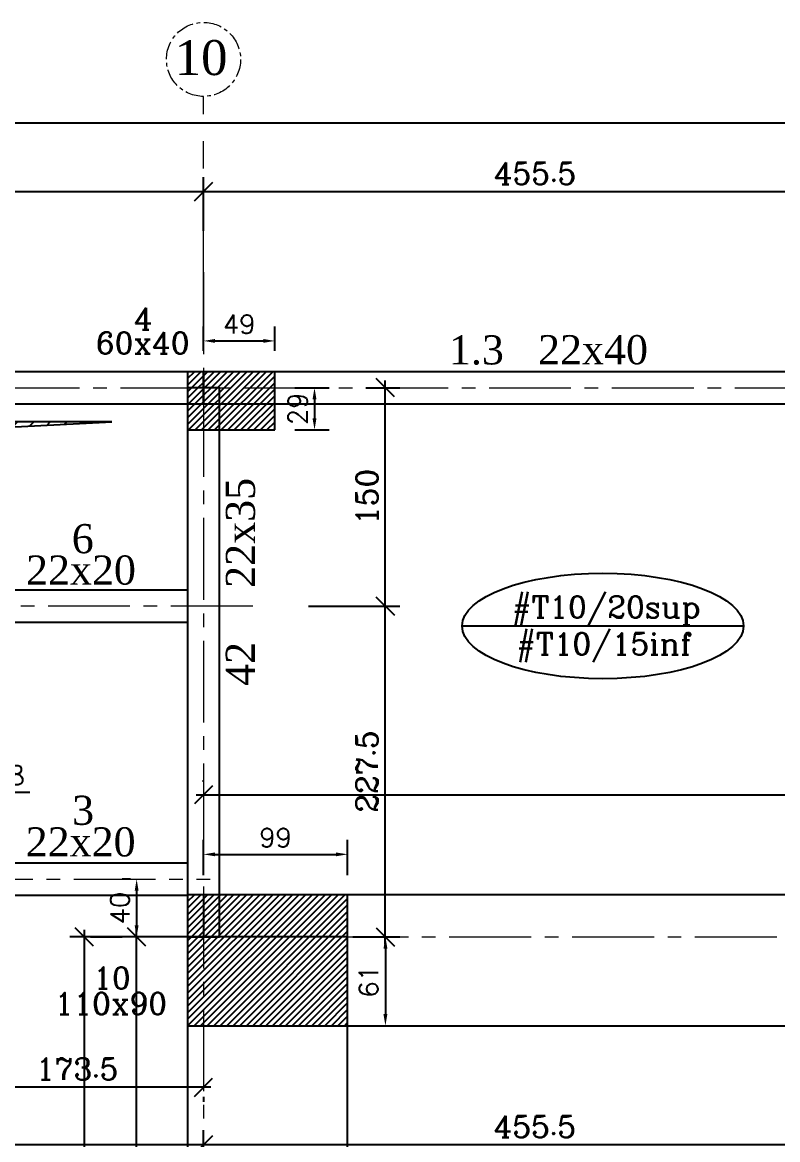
# Model space of a CAD drawing. Header units: millimetres. Extents: x -12479 to 5276, y -30 to 40263.
# Drawn here: x -3185 to -2666, y 32856 to 33624 of the extents above; entities that cross this region are included whole.
import ezdxf
from ezdxf.enums import TextEntityAlignment as Align

# ---------------------------------------------------------------- set-up
doc = ezdxf.new("R2010")
doc.units = ezdxf.units.MM
doc.linetypes.add('AXES', pattern=[2, 1.25, -0.25, 0.25, -0.25])
doc.linetypes.add('AXES2', pattern=[1.125, 0.75, -0.125, 0.125, -0.125])
for name, color, linetype in [('AXE REP7RE', 4, 'AXES'), ('AXES', 1, 'AXES2'), ('COFFRAGE', 2, 'Continuous'), ('DESIGNA ACIERS', 3, 'Continuous'), ('GAINES', 2, 'Continuous'), ('HACH', 1, 'Continuous'), ('HACHPOT', 2, 'Continuous'), ('POTEAU', 2, 'Continuous'), ('titre poteaux', 3, 'Continuous'), ('Titre poutre', 3, 'Continuous')]:
    doc.layers.add(name, color=color, linetype=linetype)
doc.layers.add('COTATIONS', color=1, linetype='Continuous', lineweight=25)
doc.styles.add('ROMANCSABA', font='romanc.shx')
doc.styles.add('ROMANTICSABA', font='romantic.ttf')
doc.styles.add('STANDSABA', font='romans.shx')
doc.dimstyles.new('GENERALE', dxfattribs={"dimtxt": 15, "dimasz": 12.5, "dimexe": 10, "dimexo": 50, "dimgap": 5, "dimtad": 1, "dimdec": 1, "dimrnd": 0.5, "dimdsep": 46, "dimtxsty": 'ROMANCSABA', "dimblk1": 'OBLIQUE', "dimblk2": 'OBLIQUE', "dimsah": 1, "dimcen": 2.5, "dimdle": 5, "dimclrd": 1, "dimclre": 1, "dimclrt": 3, "dimadec": 0, "dimazin": 0, "dimtfac": 1, "dimtdec": 1, "dimtmove": 0, "dimatfit": 3, "dimldrblk": 'OBLIQUE', "dimfxl": 0, "dimtvp": 1, "dimtolj": 1, "dimtzin": 0, "dimarcsym": 0})
doc.dimstyles.new('POTEAUX', dxfattribs={"dimtxt": 13, "dimasz": 8, "dimexe": 10, "dimexo": 20, "dimgap": 5, "dimtad": 1, "dimdec": 1, "dimrnd": 0.5, "dimdsep": 46, "dimtxsty": 'STANDSABA', "dimcen": 2.5, "dimdle": 5, "dimclrd": 1, "dimclre": 1, "dimclrt": 3, "dimadec": 0, "dimazin": 0, "dimtfac": 1, "dimtdec": 1, "dimtmove": 0, "dimatfit": 3, "dimfxl": 0, "dimtvp": 1, "dimtolj": 1, "dimtzin": 0, "dimarcsym": 0})

# ---------------------------------------------------------------- blocks, each defined once
blk = doc.blocks.new('_Oblique')
at = {"color": 0, "linetype": 'ByBlock', "lineweight": -2}
blk.add_line((-0.5, -0.5), (0.5, 0.5), dxfattribs=at)
blk = doc.blocks.new('*D6')
at = {"layer": 'COTATIONS', "color": 1, "linetype": 'ByBlock', "lineweight": -2}
for p, q in [((-3672.18, 33474.2), (-3672.18, 33517.59)), ((-3060.68, 33480.6), (-3060.68, 33517.59)), ((-3677.18, 33507.59), (-3055.68, 33507.59))]:
    blk.add_line(p, q, dxfattribs=at)
at = {"layer": 'Defpoints', "color": 0, "linetype": 'ByBlock'}
for p in [(-3060.68, 33507.59), (-3060.68, 33430.6, -0.28), (-3672.18, 33424.2)]:
    blk.add_point(p, dxfattribs=at)
at = {"layer": 'COTATIONS', "color": 1, "linetype": 'ByBlock', "lineweight": -2, "xscale": 12.5, "yscale": 12.5, "zscale": 12.5, "rotation": 180}
blk.add_blockref('_Oblique', (-3672.18, 33507.59), dxfattribs=at)
at = {"layer": 'COTATIONS', "color": 1, "linetype": 'ByBlock', "lineweight": -2, "xscale": 12.5, "yscale": 12.5, "zscale": 12.5}
blk.add_blockref('_Oblique', (-3060.68, 33507.59), dxfattribs=at)
at = {"layer": 'COTATIONS', "color": 3, "linetype": 'ByBlock', "insert": (-3366.43, 33520.09), "char_height": 15, "attachment_point": 5, "style": 'ROMANCSABA'}
blk.add_mtext('\\A1;611.5', dxfattribs=at)
blk = doc.blocks.new('*D7')
at = {"layer": 'COTATIONS', "color": 1, "linetype": 'ByBlock', "lineweight": -2}
for p, q in [((-3060.68, 33480.6), (-3060.68, 33517.59)), ((-2605.16, 33490.3), (-2605.16, 33517.59)), ((-3065.68, 33507.59), (-2600.16, 33507.59))]:
    blk.add_line(p, q, dxfattribs=at)
at = {"layer": 'Defpoints', "color": 0, "linetype": 'ByBlock'}
for p in [(-2605.16, 33507.59), (-2605.16, 33440.3, 0.7), (-3060.68, 33430.6, -0.28)]:
    blk.add_point(p, dxfattribs=at)
at = {"layer": 'COTATIONS', "color": 1, "linetype": 'ByBlock', "lineweight": -2, "xscale": 12.5, "yscale": 12.5, "zscale": 12.5, "rotation": 180}
blk.add_blockref('_Oblique', (-3060.68, 33507.59), dxfattribs=at)
at = {"layer": 'COTATIONS', "color": 1, "linetype": 'ByBlock', "lineweight": -2, "xscale": 12.5, "yscale": 12.5, "zscale": 12.5}
blk.add_blockref('_Oblique', (-2605.16, 33507.59), dxfattribs=at)
at = {"layer": 'COTATIONS', "color": 3, "linetype": 'ByBlock', "insert": (-2832.92, 33520.09), "char_height": 15, "attachment_point": 5, "style": 'ROMANCSABA'}
blk.add_mtext('\\A1;455.5', dxfattribs=at)
blk = doc.blocks.new('*D10')
at = {"layer": 'COTATIONS', "color": 1, "linetype": 'ByBlock', "lineweight": -2}
for p, q in [((-5353.26, 33462.49), (-5353.26, 33564.88)), ((-1875.8, 33462.49), (-1875.8, 33564.88)), ((-5358.26, 33554.88), (-1870.8, 33554.88))]:
    blk.add_line(p, q, dxfattribs=at)
at = {"layer": 'Defpoints', "color": 0, "linetype": 'ByBlock'}
for p in [(-1875.8, 33554.88), (-5353.26, 33412.49), (-1875.8, 33412.49)]:
    blk.add_point(p, dxfattribs=at)
at = {"layer": 'COTATIONS', "color": 1, "linetype": 'ByBlock', "lineweight": -2, "xscale": 12.5, "yscale": 12.5, "zscale": 12.5, "rotation": 180}
blk.add_blockref('_Oblique', (-5353.26, 33554.88), dxfattribs=at)
at = {"layer": 'COTATIONS', "color": 1, "linetype": 'ByBlock', "lineweight": -2, "xscale": 12.5, "yscale": 12.5, "zscale": 12.5}
blk.add_blockref('_Oblique', (-1875.8, 33554.88), dxfattribs=at)
at = {"layer": 'COTATIONS', "color": 3, "linetype": 'ByBlock', "insert": (-3614.53, 33567.38), "char_height": 15, "attachment_point": 5, "style": 'ROMANCSABA'}
blk.add_mtext('\\A1;3477.5', dxfattribs=at)
blk = doc.blocks.new('*D28')
at = {"layer": 'COTATIONS', "color": 1, "linetype": 'ByBlock', "lineweight": -2}
for p, q in [((-2600.35, 32852.91), (-3065.68, 32852.91)), ((-2605.35, 32849.38), (-2605.35, 32842.91)), ((-3060.68, 32826.59), (-3060.68, 32842.91))]:
    blk.add_line(p, q, dxfattribs=at)
at = {"layer": 'Defpoints', "color": 0, "linetype": 'ByBlock'}
for p in [(-2605.35, 32899.38, 0.24), (-3060.68, 32876.59, -0.08), (-3060.68, 32852.91)]:
    blk.add_point(p, dxfattribs=at)
at = {"layer": 'COTATIONS', "color": 1, "linetype": 'ByBlock', "lineweight": -2, "xscale": 12.5, "yscale": 12.5, "zscale": 12.5, "rotation": 180}
blk.add_blockref('_Oblique', (-3060.68, 32852.91), dxfattribs=at)
at = {"layer": 'COTATIONS', "color": 1, "linetype": 'ByBlock', "lineweight": -2, "xscale": 12.5, "yscale": 12.5, "zscale": 12.5}
blk.add_blockref('_Oblique', (-2605.35, 32852.91), dxfattribs=at)
at = {"layer": 'COTATIONS', "color": 3, "linetype": 'ByBlock', "insert": (-2833.02, 32865.41), "char_height": 15, "attachment_point": 5, "style": 'ROMANCSABA'}
blk.add_mtext('\\A1;455.5', dxfattribs=at)
blk = doc.blocks.new('*D29')
at = {"layer": 'COTATIONS', "color": 1, "linetype": 'ByBlock', "lineweight": -2}
for p, q in [((-3234.18, 32961.68), (-3234.18, 32882.49)), ((-3055.68, 32892.49), (-3239.18, 32892.49)), ((-3060.68, 32885.94), (-3060.68, 32882.49))]:
    blk.add_line(p, q, dxfattribs=at)
at = {"layer": 'Defpoints', "color": 0, "linetype": 'ByBlock'}
for p in [(-3234.18, 33011.68), (-3060.68, 32935.94, -0.48), (-3234.18, 32892.49)]:
    blk.add_point(p, dxfattribs=at)
at = {"layer": 'COTATIONS', "color": 1, "linetype": 'ByBlock', "lineweight": -2, "xscale": 12.5, "yscale": 12.5, "zscale": 12.5, "rotation": 180}
blk.add_blockref('_Oblique', (-3234.18, 32892.49), dxfattribs=at)
at = {"layer": 'COTATIONS', "color": 1, "linetype": 'ByBlock', "lineweight": -2, "xscale": 12.5, "yscale": 12.5, "zscale": 12.5}
blk.add_blockref('_Oblique', (-3060.68, 32892.49), dxfattribs=at)
at = {"layer": 'COTATIONS', "color": 3, "linetype": 'ByBlock', "insert": (-3147.43, 32904.99), "char_height": 15, "attachment_point": 5, "style": 'ROMANCSABA'}
blk.add_mtext('\\A1;173.5', dxfattribs=at)
blk = doc.blocks.new('*D51')
at = {"layer": 'COTATIONS', "color": 1, "linetype": 'ByBlock', "lineweight": -2}
for p, q in [((-3845.68, 32847.44), (-3845.68, 32862.91)), ((-3060.68, 32848.92), (-3060.68, 32862.91)), ((-3055.68, 32852.91), (-3850.68, 32852.91))]:
    blk.add_line(p, q, dxfattribs=at)
at = {"layer": 'Defpoints', "color": 0, "linetype": 'ByBlock'}
for p in [(-3845.68, 32852.91), (-3060.68, 32798.92, 0.02), (-3845.68, 32797.44, 0.02)]:
    blk.add_point(p, dxfattribs=at)
at = {"layer": 'COTATIONS', "color": 1, "linetype": 'ByBlock', "lineweight": -2, "xscale": 12.5, "yscale": 12.5, "zscale": 12.5, "rotation": 180}
blk.add_blockref('_Oblique', (-3845.68, 32852.91), dxfattribs=at)
at = {"layer": 'COTATIONS', "color": 1, "linetype": 'ByBlock', "lineweight": -2, "xscale": 12.5, "yscale": 12.5, "zscale": 12.5}
blk.add_blockref('_Oblique', (-3060.68, 32852.91), dxfattribs=at)
at = {"layer": 'COTATIONS', "color": 3, "linetype": 'ByBlock', "insert": (-3453.18, 32865.41), "char_height": 15, "attachment_point": 5, "style": 'ROMANCSABA'}
blk.add_mtext('\\A1;785', dxfattribs=at)
blk = doc.blocks.new('*D52')
at = {"layer": 'COTATIONS', "color": 1, "linetype": 'ByBlock', "lineweight": -2}
for p, q in [((-3060.68, 33102.14), (-3060.68, 33103.34)), ((-2170.68, 33102.14), (-2170.68, 33103.34)), ((-3065.68, 33093.34), (-2165.68, 33093.34))]:
    blk.add_line(p, q, dxfattribs=at)
at = {"layer": 'Defpoints', "color": 0, "linetype": 'ByBlock'}
for p in [(-2170.68, 33093.34), (-3060.68, 33052.14, 0.02), (-2170.68, 33052.14, 0.02)]:
    blk.add_point(p, dxfattribs=at)
at = {"layer": 'COTATIONS', "color": 1, "linetype": 'ByBlock', "lineweight": -2, "xscale": 12.5, "yscale": 12.5, "zscale": 12.5, "rotation": 180}
blk.add_blockref('_Oblique', (-3060.68, 33093.34), dxfattribs=at)
at = {"layer": 'COTATIONS', "color": 1, "linetype": 'ByBlock', "lineweight": -2, "xscale": 12.5, "yscale": 12.5, "zscale": 12.5}
blk.add_blockref('_Oblique', (-2170.68, 33093.34), dxfattribs=at)
at = {"layer": 'COTATIONS', "color": 3, "linetype": 'ByBlock', "insert": (-2615.68, 33105.84), "char_height": 15, "attachment_point": 5, "style": 'ROMANCSABA'}
blk.add_mtext('\\A1;890', dxfattribs=at)
blk = doc.blocks.new('*D64')
at = {"layer": 'COTATIONS', "color": 1, "linetype": 'ByBlock', "lineweight": -2}
for p, q in [((-2988.62, 33222.94), (-2925.84, 33222.94)), ((-2935.84, 32990.69), (-2935.84, 33227.94)), ((-2945.6, 32995.69), (-2925.84, 32995.69))]:
    blk.add_line(p, q, dxfattribs=at)
at = {"layer": 'Defpoints', "color": 0, "linetype": 'ByBlock'}
for p in [(-3038.62, 33222.94, 0.38), (-2935.84, 33222.94), (-2995.6, 32995.69, 0.38)]:
    blk.add_point(p, dxfattribs=at)
at = {"layer": 'COTATIONS', "color": 1, "linetype": 'ByBlock', "lineweight": -2, "xscale": 12.5, "yscale": 12.5, "zscale": 12.5}
for p, rotation in [((-2935.84, 33222.94), 90), ((-2935.84, 32995.69), 270)]:
    blk.add_blockref('_Oblique', p, dxfattribs=dict(at, rotation=rotation))
at = {"layer": 'COTATIONS', "color": 3, "linetype": 'ByBlock', "insert": (-2948.34, 33109.32), "char_height": 15, "attachment_point": 5, "rotation": 90, "style": 'ROMANCSABA'}
blk.add_mtext('\\A1;227.5', dxfattribs=at)
blk = doc.blocks.new('*D65')
at = {"layer": 'COTATIONS', "color": 1, "linetype": 'ByBlock', "lineweight": -2}
for p, q in [((-2935.84, 33217.94), (-2935.84, 33377.94)), ((-2949.09, 33372.94), (-2925.84, 33372.94)), ((-2988.62, 33222.94), (-2925.84, 33222.94))]:
    blk.add_line(p, q, dxfattribs=at)
at = {"layer": 'Defpoints', "color": 0, "linetype": 'ByBlock'}
for p in [(-2999.09, 33372.94), (-2935.84, 33372.94), (-3038.62, 33222.94, 0.38)]:
    blk.add_point(p, dxfattribs=at)
at = {"layer": 'COTATIONS', "color": 1, "linetype": 'ByBlock', "lineweight": -2, "xscale": 12.5, "yscale": 12.5, "zscale": 12.5}
for p, rotation in [((-2935.84, 33372.94), 90), ((-2935.84, 33222.94), 270)]:
    blk.add_blockref('_Oblique', p, dxfattribs=dict(at, rotation=rotation))
at = {"layer": 'COTATIONS', "color": 3, "linetype": 'ByBlock', "insert": (-2948.34, 33297.94), "char_height": 15, "attachment_point": 5, "rotation": 90, "style": 'ROMANCSABA'}
blk.add_mtext('\\A1;150', dxfattribs=at)
blk = doc.blocks.new('*D66')
at = {"layer": 'COTATIONS', "color": 1, "linetype": 'ByBlock', "lineweight": -2}
for p, q in [((-3243.18, 33086.88), (-3243.18, 33105.16)), ((-3225.18, 33086.88), (-3225.18, 33105.16)), ((-3251.18, 33095.16), (-3259.18, 33095.16)), ((-3243.18, 33095.16), (-3225.18, 33095.16)), ((-3217.18, 33095.16), (-3179.99, 33095.16))]:
    blk.add_line(p, q, dxfattribs=at)
at = {"layer": 'COTATIONS', "color": 1, "linetype": 'ByBlock'}
for points in [[(-3251.18, 33096.49), (-3251.18, 33093.82), (-3243.18, 33095.16)], [(-3217.18, 33096.49), (-3217.18, 33093.82), (-3225.18, 33095.16)]]:
    blk.add_solid(points, dxfattribs=at)
at = {"layer": 'Defpoints', "color": 0, "linetype": 'ByBlock'}
for p in [(-3243.18, 33095.16), (-3243.18, 33066.88), (-3225.18, 33066.88)]:
    blk.add_point(p, dxfattribs=at)
at = {"layer": 'COTATIONS', "color": 3, "linetype": 'ByBlock', "insert": (-3194.58, 33106.66), "char_height": 13, "attachment_point": 5, "style": 'STANDSABA'}
blk.add_mtext('\\A1;18', dxfattribs=at)
blk = doc.blocks.new('*D99')
at = {"layer": 'COTATIONS', "color": 1, "linetype": 'ByBlock', "lineweight": -2}
for p, q in [((-3106.61, 32647.19), (-3106.61, 33000.69)), ((-3138.32, 32995.69), (-3116.61, 32995.69)), ((-3135.24, 32652.19), (-3116.61, 32652.19))]:
    blk.add_line(p, q, dxfattribs=at)
at = {"layer": 'Defpoints', "color": 0, "linetype": 'ByBlock'}
for p in [(-3106.61, 32995.69), (-3088.32, 32995.69, 0.38), (-3085.24, 32652.19, 0.38)]:
    blk.add_point(p, dxfattribs=at)
at = {"layer": 'COTATIONS', "color": 1, "linetype": 'ByBlock', "lineweight": -2, "xscale": 12.5, "yscale": 12.5, "zscale": 12.5}
for p, rotation in [((-3106.61, 32995.69), 90), ((-3106.61, 32652.19), 270)]:
    blk.add_blockref('_Oblique', p, dxfattribs=dict(at, rotation=rotation))
at = {"layer": 'COTATIONS', "color": 3, "linetype": 'ByBlock', "insert": (-3119.11, 32823.94), "char_height": 15, "attachment_point": 5, "rotation": 90, "style": 'ROMANCSABA'}
blk.add_mtext('\\A1;343.5', dxfattribs=at)
blk = doc.blocks.new('*D100')
at = {"layer": 'COTATIONS', "color": 1, "linetype": 'ByBlock', "lineweight": -2}
for p, q in [((-3142.55, 33000.69), (-3142.55, 32240.19)), ((-3007.97, 32995.69), (-3152.55, 32995.69)), ((-3007.97, 32245.19), (-3152.55, 32245.19))]:
    blk.add_line(p, q, dxfattribs=at)
at = {"layer": 'Defpoints', "color": 0, "linetype": 'ByBlock'}
for p in [(-2957.97, 32995.69, 0.38), (-3142.55, 32245.19), (-2957.97, 32245.19, 0.38)]:
    blk.add_point(p, dxfattribs=at)
at = {"layer": 'COTATIONS', "color": 1, "linetype": 'ByBlock', "lineweight": -2, "xscale": 12.5, "yscale": 12.5, "zscale": 12.5}
for p, rotation in [((-3142.55, 32995.69), 90), ((-3142.55, 32245.19), 270)]:
    blk.add_blockref('_Oblique', p, dxfattribs=dict(at, rotation=rotation))
at = {"layer": 'COTATIONS', "color": 3, "linetype": 'ByBlock', "insert": (-3155.05, 32620.44), "char_height": 15, "attachment_point": 5, "rotation": 90, "style": 'ROMANCSABA'}
blk.add_mtext('\\A1;750.5', dxfattribs=at)
blk = doc.blocks.new('*D161')
at = {"layer": 'COTATIONS', "color": 1, "linetype": 'ByBlock', "lineweight": -2}
for p, q in [((-3060.68, 33038.12), (-3060.68, 33062.44)), ((-2961.68, 33038.12), (-2961.68, 33062.44)), ((-3052.68, 33052.44), (-2969.68, 33052.44))]:
    blk.add_line(p, q, dxfattribs=at)
at = {"layer": 'COTATIONS', "color": 1, "linetype": 'ByBlock'}
for points in [[(-3052.68, 33053.77), (-3052.68, 33051.11), (-3060.68, 33052.44)], [(-2969.68, 33053.77), (-2969.68, 33051.11), (-2961.68, 33052.44)]]:
    blk.add_solid(points, dxfattribs=at)
at = {"layer": 'Defpoints', "color": 0, "linetype": 'ByBlock'}
for p in [(-2961.68, 33052.44), (-3060.68, 33018.12, -0.12), (-2961.68, 33018.12)]:
    blk.add_point(p, dxfattribs=at)
at = {"layer": 'COTATIONS', "color": 3, "linetype": 'ByBlock', "insert": (-3011.18, 33063.94), "char_height": 13, "attachment_point": 5, "style": 'STANDSABA'}
blk.add_mtext('\\A1;99', dxfattribs=at)
blk = doc.blocks.new('*D162')
at = {"layer": 'COTATIONS', "color": 1, "linetype": 'ByBlock', "lineweight": -2}
for p, q in [((-2958.11, 32995.69), (-2925.72, 32995.69)), ((-2935.72, 32987.69), (-2935.72, 32942.69)), ((-2958.11, 32934.69), (-2925.72, 32934.69))]:
    blk.add_line(p, q, dxfattribs=at)
at = {"layer": 'COTATIONS', "color": 1, "linetype": 'ByBlock'}
for points in [[(-2937.05, 32987.69), (-2934.39, 32987.69), (-2935.72, 32995.69)], [(-2937.05, 32942.69), (-2934.39, 32942.69), (-2935.72, 32934.69)]]:
    blk.add_solid(points, dxfattribs=at)
at = {"layer": 'Defpoints', "color": 0, "linetype": 'ByBlock'}
for p in [(-2978.11, 32995.69, 0.38), (-2978.11, 32934.69), (-2935.72, 32934.69)]:
    blk.add_point(p, dxfattribs=at)
at = {"layer": 'COTATIONS', "color": 3, "linetype": 'ByBlock', "insert": (-2947.22, 32965.19), "char_height": 13, "attachment_point": 5, "rotation": 90, "style": 'STANDSABA'}
blk.add_mtext('\\A1;61', dxfattribs=at)
blk = doc.blocks.new('*D163')
at = {"layer": 'COTATIONS', "color": 1, "linetype": 'ByBlock', "lineweight": -2}
for p, q in [((-3060.68, 33398.35), (-3060.68, 33415.07)), ((-3011.68, 33398.35), (-3011.68, 33415.07)), ((-3052.68, 33405.07), (-3019.68, 33405.07))]:
    blk.add_line(p, q, dxfattribs=at)
at = {"layer": 'COTATIONS', "color": 1, "linetype": 'ByBlock'}
for points in [[(-3052.68, 33406.4), (-3052.68, 33403.74), (-3060.68, 33405.07)], [(-3019.68, 33406.4), (-3019.68, 33403.74), (-3011.68, 33405.07)]]:
    blk.add_solid(points, dxfattribs=at)
at = {"layer": 'Defpoints', "color": 0, "linetype": 'ByBlock'}
for p in [(-3011.68, 33405.07), (-3060.68, 33378.35, -0.26), (-3011.68, 33378.35)]:
    blk.add_point(p, dxfattribs=at)
at = {"layer": 'COTATIONS', "color": 3, "linetype": 'ByBlock', "insert": (-3036.18, 33416.57), "char_height": 13, "attachment_point": 5, "style": 'STANDSABA'}
blk.add_mtext('\\A1;49', dxfattribs=at)
blk = doc.blocks.new('*D164')
at = {"layer": 'COTATIONS', "color": 1, "linetype": 'ByBlock', "lineweight": -2}
for p, q in [((-2997.99, 33372.94), (-2974.42, 33372.94)), ((-2984.42, 33364.94), (-2984.42, 33351.94)), ((-2997.99, 33343.94), (-2974.42, 33343.94))]:
    blk.add_line(p, q, dxfattribs=at)
at = {"layer": 'COTATIONS', "color": 1, "linetype": 'ByBlock'}
for points in [[(-2985.76, 33364.94), (-2983.09, 33364.94), (-2984.42, 33372.94)], [(-2985.76, 33351.94), (-2983.09, 33351.94), (-2984.42, 33343.94)]]:
    blk.add_solid(points, dxfattribs=at)
at = {"layer": 'Defpoints', "color": 0, "linetype": 'ByBlock'}
for p in [(-3017.99, 33372.94), (-3017.99, 33343.94), (-2984.42, 33343.94)]:
    blk.add_point(p, dxfattribs=at)
at = {"layer": 'COTATIONS', "color": 3, "linetype": 'ByBlock', "insert": (-2995.92, 33358.44), "char_height": 13, "attachment_point": 5, "rotation": 90, "style": 'STANDSABA'}
blk.add_mtext('\\A1;29', dxfattribs=at)
blk = doc.blocks.new('*D226')
at = {"layer": 'COTATIONS', "color": 1, "linetype": 'ByBlock', "lineweight": -2}
for p, q in [((-3110.85, 33035.44), (-3116.61, 33035.44)), ((-3106.61, 33027.44), (-3106.61, 33003.69)), ((-3110.85, 32995.69), (-3116.61, 32995.69))]:
    blk.add_line(p, q, dxfattribs=at)
at = {"layer": 'COTATIONS', "color": 1, "linetype": 'ByBlock'}
for points in [[(-3107.95, 33027.44), (-3105.28, 33027.44), (-3106.61, 33035.44)], [(-3107.95, 33003.69), (-3105.28, 33003.69), (-3106.61, 32995.69)]]:
    blk.add_solid(points, dxfattribs=at)
at = {"layer": 'Defpoints', "color": 0, "linetype": 'ByBlock'}
for p in [(-3090.85, 33035.44, -0.01), (-3106.61, 32995.69), (-3090.85, 32995.69)]:
    blk.add_point(p, dxfattribs=at)
at = {"layer": 'COTATIONS', "color": 3, "linetype": 'ByBlock', "insert": (-3118.11, 33015.57), "char_height": 13, "attachment_point": 5, "rotation": 90, "style": 'STANDSABA'}
blk.add_mtext('\\A1;40', dxfattribs=at)

msp = doc.modelspace()

# ---------------------------------------------------------------- hatches: boundary and pattern name
at = {"layer": 'HACH', "linetype": 'ByBlock'}
h = msp.add_hatch(dxfattribs=at)
h.set_pattern_fill('ANSI31', color=1, scale=2.5)
h.set_pattern_definition([(45, (-0.1346, 28118.6935), (-5.61266, 5.61266), [])])
h.paths.add_polyline_path([(-3123.55, 33349.39), (-3641.32, 33349.39), (-3641.32, 33278.37), (-3611.83, 33324.35)])
at = {"layer": 'HACHPOT', "linetype": 'ByBlock'}
h = msp.add_hatch(dxfattribs=at)
h.set_pattern_fill('ANSI31', color=256)
h.paths.add_polyline_path([(-3011.68, 33343.94), (-3011.68, 33383.94), (-3071.68, 33383.94), (-3071.68, 33343.94)])
h = msp.add_hatch(dxfattribs=at)
h.set_pattern_fill('ANSI31', color=256)
h.paths.add_polyline_path([(-3011.68, 33343.94), (-3011.68, 33383.94), (-3071.68, 33383.94), (-3071.68, 33343.94)])
h = msp.add_hatch(dxfattribs=at)
h.set_pattern_fill('ANSI31', color=256)
h.paths.add_polyline_path([(-2961.68, 32934.69), (-2961.68, 33024.69), (-3071.68, 33024.69), (-3071.68, 32934.69)])
h = msp.add_hatch(dxfattribs=at)
h.set_pattern_fill('ANSI31', color=256)
h.paths.add_polyline_path([(-2961.68, 32934.69), (-2961.68, 33024.69), (-3071.68, 33024.69), (-3071.68, 32934.69)])

# ---------------------------------------------------------------- linework, layer by layer
at = {"layer": 'AXE REP7RE', "lineweight": 0, "ltscale": 75}
msp.add_line((-3060.68, 33410.92), (-3060.68, 33573.01), dxfattribs=at)
at = {"layer": 'AXE REP7RE', "lineweight": 0, "ltscale": 10}
msp.add_circle((-3060.67, 33598.45), 25.43, dxfattribs=at)
at = {"layer": 'AXES', "lineweight": 0, "ltscale": 75}
for p, q in [((-3060.68, 33452.28, -0.29), (-3060.68, 31790.65, 0.38)), ((-5395.81, 33372.94), (-1824.72, 33372.94)), ((-3026.85, 33222.94, 0.38), (-3250.24, 33222.94, 0.38)), ((-3234.18, 33035.44, 0.38), (-3056.18, 33035.44, -0.11)), ((-3144.97, 32995.69, 0.38), (-2109.85, 32995.69, 0.38))]:
    msp.add_line(p, q, dxfattribs=at)
at = {"layer": 'COFFRAGE'}
for points in [[(-3845.68, 33361.94), (-3060.68, 33361.94), (-3060.68, 33383.94), (-3845.68, 33383.94), (-3845.68, 33361.94)], [(-3060.68, 33361.94), (-2605.35, 33361.94), (-2605.35, 33383.94), (-3060.68, 33383.94), (-3060.68, 33361.94)], [(-3049.68, 32995.69), (-3049.68, 33372.94), (-3071.68, 33372.94), (-3071.68, 32995.69), (-3049.68, 32995.69)], [(-2961.68, 32245.19), (-2961.68, 32995.69), (-3071.68, 32995.69), (-3071.68, 32245.19), (-2961.68, 32245.19)]]:
    msp.add_lwpolyline(points, close=True, dxfattribs=at)
for points in [[(-3071.68, 33233.94), (-3234.18, 33233.95), (-3234.18, 33211.95), (-3071.68, 33211.94)], [(-3071.68, 33046.44), (-3234.18, 33046.44), (-3234.18, 33024.44), (-3071.68, 33024.44)], [(-2961.68, 32934.69), (-2170.68, 32934.69), (-2170.68, 33024.69), (-3060.68, 33024.69), (-3060.68, 32995.69)]]:
    msp.add_lwpolyline(points, dxfattribs=at)
at = {"layer": 'DESIGNA ACIERS', "color": 3}
msp.add_line((-2883.09, 33209.29), (-2689.7, 33209.29), dxfattribs=at)
msp.add_ellipse((-2786.39, 33209.29), major_axis=(-96.69, 0), ratio=0.374725, dxfattribs=at)
at = {"layer": 'GAINES', "color": 1, "linetype": 'ByBlock', "elevation": 0.04}
msp.add_lwpolyline([(-3123.55, 33349.39), (-3641.32, 33349.39), (-3641.32, 33278.37), (-3611.83, 33324.35), (-3123.55, 33349.39)], dxfattribs=at)
at = {"layer": 'POTEAU'}
for points in [[(-3011.68, 33343.94), (-3011.68, 33383.94), (-3071.68, 33383.94), (-3071.68, 33343.94), (-3011.68, 33343.94)], [(-2961.68, 32934.69), (-2961.68, 33024.69), (-3071.68, 33024.69), (-3071.68, 32934.69), (-2961.68, 32934.69)]]:
    msp.add_lwpolyline(points, close=True, dxfattribs=at)

# ---------------------------------------------------------------- texts
at = {"layer": 'AXE REP7RE', "style": 'ROMANTICSABA'}
msp.add_text('10', height=24, dxfattribs=at).set_placement((-3062.32, 33587.67), align=Align.CENTER)
at = {"layer": 'DESIGNA ACIERS', "color": 3, "style": 'ROMANCSABA'}
for s, p in [('#T10/20sup', (-2783.93, 33229.79)), ('#T10/15inf', (-2785.35, 33204.52))]:
    msp.add_text(s, height=15, dxfattribs=at).set_placement(p, align=Align.TOP_CENTER)
at = {"layer": 'titre poteaux', "style": 'ROMANCSABA'}
for s, p in [('4', (-3102.03, 33412.72)), ('10', (-3123.57, 32960.06, -0.1))]:
    msp.add_text(s, height=15, dxfattribs=at).set_placement(p, align=Align.CENTER)
for s, p in [('60x40', (-3102.4, 33411.15)), ('110x90', (-3124.32, 32957.47, -0.1))]:
    msp.add_text(s, height=15, dxfattribs=at).set_placement(p, align=Align.TOP_CENTER)
at = {"layer": 'Titre poutre', "style": 'ROMANTICSABA'}
for s, p in [('1.3', (-2873.22, 33388.93)), ('22x40', (-2793.13, 33389.04))]:
    msp.add_text(s, height=20, dxfattribs=at).set_placement(p, align=Align.CENTER)
for s, rotation, p in [('22x35', 90.00003, (-3025.35, 33273.24)), ('6', 359.99852, (-3143.61, 33259.28)), ('22x20', 359.99852, (-3144.85, 33237.71)), ('42', 90.00003, (-3025.42, 33183.24)), ('3', 0.00003, (-3143.39, 33072.72)), ('22x20', 0.00003, (-3145.08, 33051.01))]:
    msp.add_text(s, height=20, rotation=rotation, dxfattribs=at).set_placement(p, align=Align.CENTER)

# ---------------------------------------------------------------- dimensions: what is measured, and where the dimension line sits
at = {"layer": 'COTATIONS', "linetype": 'ByBlock'}
for base, p1, p2, dimstyle, picture, middle in [((-1875.8, 33554.88), (-5353.26, 33412.49), (-1875.8, 33412.49), 'GENERALE', '*D10', (-3614.53, 33567.38)), ((-3011.68, 33405.07), (-3060.68, 33378.35, -0.26), (-3011.68, 33378.35), 'POTEAUX', '*D163', (-3036.18, 33416.57)), ((-2170.68, 33093.34), (-3060.68, 33052.14, 0.02), (-2170.68, 33052.14, 0.02), 'GENERALE', '*D52', (-2615.68, 33105.84)), ((-2961.68, 33052.44), (-3060.68, 33018.12, -0.12), (-2961.68, 33018.12), 'POTEAUX', '*D161', (-3011.18, 33063.94)), ((-3845.68, 32852.91), (-3060.68, 32798.92, 0.02), (-3845.68, 32797.44, 0.02), 'GENERALE', '*D51', (-3453.18, 32865.41))]:
    dim = msp.add_linear_dim(base=base, p1=p1, p2=p2, dimstyle=dimstyle, dxfattribs=at)
    dim.commit()
    dim.dimension.update_dxf_attribs({"geometry": picture, "text_midpoint": middle})
for base, p1, p2, picture, middle in [((-3060.68, 33507.59), (-3672.18, 33424.2), (-3060.68, 33430.6, -0.28), '*D6', (-3366.43, 33520.09)), ((-2605.16, 33507.59), (-3060.68, 33430.6, -0.28), (-2605.16, 33440.3, 0.7), '*D7', (-2832.92, 33520.09)), ((-3234.18, 32892.49), (-3060.68, 32935.94, -0.48), (-3234.18, 33011.68), '*D29', (-3147.43, 32904.99)), ((-3060.68, 32852.91), (-2605.35, 32899.38, 0.24), (-3060.68, 32876.59, -0.08), '*D28', (-2833.02, 32865.41))]:
    dim = msp.add_linear_dim(base=base, p1=p1, p2=p2, dimstyle='GENERALE', override={"dimtmove": 1}, dxfattribs=at)
    dim.commit()
    dim.dimension.update_dxf_attribs({"geometry": picture, "text_midpoint": middle})
for base, p1, p2, picture, middle in [((-2935.84, 33372.94), (-3038.62, 33222.94, 0.38), (-2999.09, 33372.94), '*D65', (-2948.34, 33297.94)), ((-3106.61, 32995.69), (-3085.24, 32652.19, 0.38), (-3088.32, 32995.69, 0.38), '*D99', (-3119.11, 32823.94))]:
    dim = msp.add_linear_dim(base=base, p1=p1, p2=p2, angle=90, dimstyle='GENERALE', override={"dimtmove": 1}, dxfattribs=at)
    dim.commit()
    dim.dimension.update_dxf_attribs({"geometry": picture, "text_midpoint": middle})
dim = msp.add_linear_dim(base=(-2984.42, 33343.94), p1=(-3017.99, 33372.94), p2=(-3017.99, 33343.94), angle=90, dimstyle='POTEAUX', dxfattribs=at)
dim.commit()
dim.dimension.update_dxf_attribs({"geometry": '*D164', "text_midpoint": (-2984.42, 33358.44), "dimtype": 160})
for base, p1, p2, dimstyle, picture, middle in [((-2935.8393, 33222.9445), (-2995.5988, 32995.6917, 0.3786), (-3038.6195, 33222.9445, 0.3786), 'GENERALE', '*D64', (-2948.3393, 33109.3181)), ((-3106.6147, 32995.6917), (-3090.8525, 33035.4418, -0.0116), (-3090.8525, 32995.6917), 'POTEAUX', '*D226', (-3118.1147, 33015.5667)), ((-3142.55, 32245.19), (-2957.97, 32995.69, 0.38), (-2957.97, 32245.19, 0.38), 'GENERALE', '*D100', (-3155.05, 32620.44)), ((-2935.72, 32934.69), (-2978.11, 32995.69, 0.38), (-2978.11, 32934.69), 'POTEAUX', '*D162', (-2947.22, 32965.19))]:
    dim = msp.add_linear_dim(base=base, p1=p1, p2=p2, angle=90, dimstyle=dimstyle, dxfattribs=at)
    dim.commit()
    dim.dimension.update_dxf_attribs({"geometry": picture, "text_midpoint": middle})
dim = msp.add_linear_dim(base=(-3243.18, 33095.16), p1=(-3225.18, 33066.88), p2=(-3243.18, 33066.88), dimstyle='POTEAUX', dxfattribs=at)
dim.commit()
dim.dimension.update_dxf_attribs({"geometry": '*D66', "text_midpoint": (-3194.58, 33095.16), "dimtype": 160})

doc.saveas('drawing.dxf')
